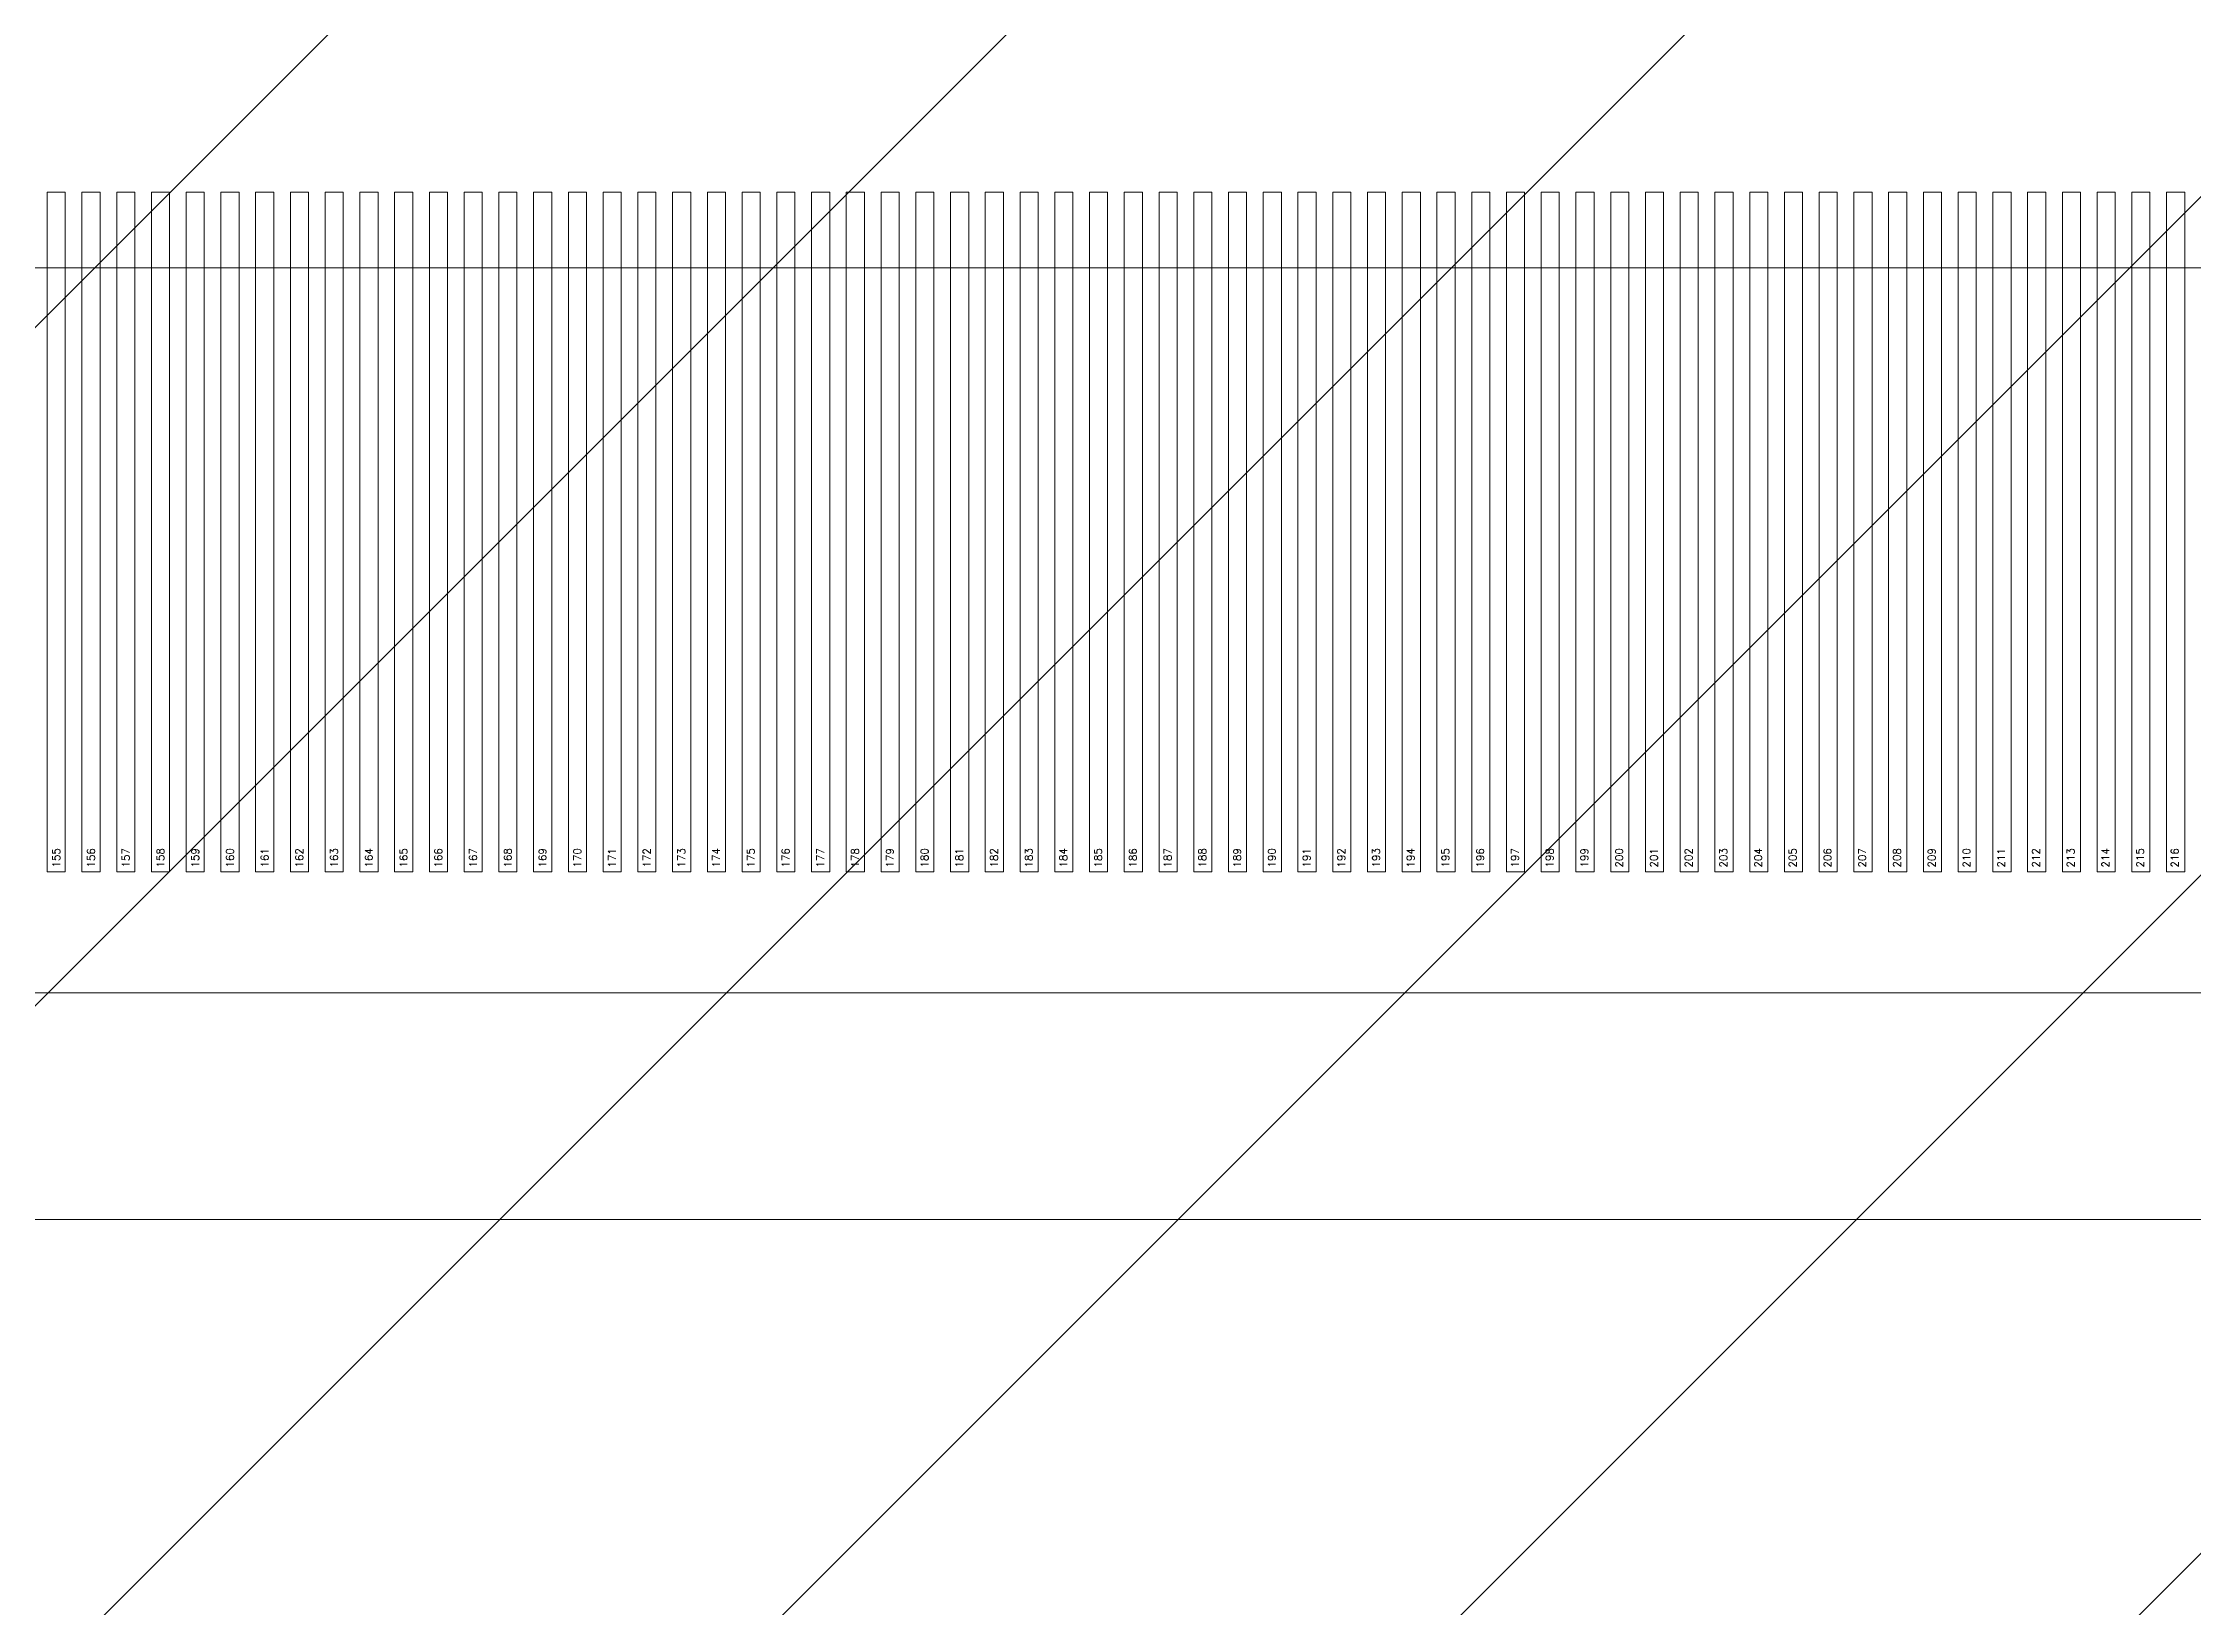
# Model space of a CAD drawing. Header units: millimetres. Extents: x 1845 to 2650, y -178 to 579.
# Drawn here: x 2454.342 to 2455.765, y 282.962 to 283.997 of the extents above; entities that cross this region are included whole.
import ezdxf
from ezdxf.enums import TextEntityAlignment as Align
from ezdxf.lldxf.tags import DXFTag

# ---------------------------------------------------------------- set-up
doc = ezdxf.new("R2010")
doc.units = ezdxf.units.MM
doc.layers.get('0').update_dxf_attribs({"lineweight": 5})
doc.layers.add('10 Pin_number', color=190, linetype='Continuous')
for name, color, linetype, lineweight in [('CG', 6, 'Continuous', 5), ('COF', 4, 'Continuous', 5), ('ITO', 2, 'Continuous', 5)]:
    doc.layers.add(name, color=color, linetype=linetype, lineweight=lineweight)
doc.styles.get("Standard").update_dxf_attribs({"font": 'txt', "bigfont": 'gbcbig.shx'})
tags = doc.linetypes.add('CENTER', pattern=[0.6, 0.375, -0.075, 0.075, -0.075]).pattern_tags.tags
tags[10:11] = [DXFTag(74, 4), DXFTag(75, 0), DXFTag(340, '0'), DXFTag(46, 1.0), DXFTag(50, 0.0), DXFTag(44, 0.0), DXFTag(45, 0.0)]
tags[8:9] = [DXFTag(74, 4), DXFTag(75, 0), DXFTag(340, '0'), DXFTag(46, 1.0), DXFTag(50, 0.0), DXFTag(44, 0.0), DXFTag(45, 0.0)]
tags[6:7] = [DXFTag(74, 4), DXFTag(75, 0), DXFTag(340, '0'), DXFTag(46, 1.0), DXFTag(50, 0.0), DXFTag(44, 0.0), DXFTag(45, 0.0)]
tags[4:5] = [DXFTag(74, 4), DXFTag(75, 0), DXFTag(340, '0'), DXFTag(46, 1.0), DXFTag(50, 0.0), DXFTag(44, 0.0), DXFTag(45, 0.0)]

# ---------------------------------------------------------------- blocks, each defined once
blk = doc.blocks.new('R196GRM-001-PNL-V01-A')
at = {"layer": 'ITO', "lineweight": 5}
blk.add_lwpolyline([(1189.8014, 2.4129), (1205.6714, 2.4129, -0.414214), (1214.2714, -6.1871), (1214.2714, -30.1971, -0.414214), (1205.6714, -38.7971), (1189.8014, -38.7971, -0.414214), (1181.2014, -30.1971), (1181.2014, -6.1871, -0.414214)], format="xyb", close=True, dxfattribs=at)
at = {"layer": 'ITO', "color": 255, "linetype": 'Continuous', "ltscale": 0.2}
for points in [[(1197.7419, -38.2671), (1197.7539, -38.2671), (1197.7539, -38.7171), (1197.7419, -38.7171)], [(1197.7649, -38.2671), (1197.7769, -38.2671), (1197.7769, -38.7171), (1197.7649, -38.7171)], [(1197.7879, -38.2671), (1197.7999, -38.2671), (1197.7999, -38.7171), (1197.7879, -38.7171)], [(1197.8109, -38.2671), (1197.8229, -38.2671), (1197.8229, -38.7171), (1197.8109, -38.7171)], [(1197.8339, -38.2671), (1197.8459, -38.2671), (1197.8459, -38.7171), (1197.8339, -38.7171)], [(1197.8569, -38.2671), (1197.8689, -38.2671), (1197.8689, -38.7171), (1197.8569, -38.7171)], [(1197.8799, -38.2671), (1197.8919, -38.2671), (1197.8919, -38.7171), (1197.8799, -38.7171)], [(1197.9029, -38.2671), (1197.9149, -38.2671), (1197.9149, -38.7171), (1197.9029, -38.7171)], [(1197.9259, -38.2671), (1197.9379, -38.2671), (1197.9379, -38.7171), (1197.9259, -38.7171)], [(1197.9489, -38.2671), (1197.9609, -38.2671), (1197.9609, -38.7171), (1197.9489, -38.7171)], [(1197.9719, -38.2671), (1197.9839, -38.2671), (1197.9839, -38.7171), (1197.9719, -38.7171)], [(1197.9949, -38.2671), (1198.0069, -38.2671), (1198.0069, -38.7171), (1197.9949, -38.7171)], [(1198.0179, -38.2671), (1198.0299, -38.2671), (1198.0299, -38.7171), (1198.0179, -38.7171)], [(1198.0409, -38.2671), (1198.0529, -38.2671), (1198.0529, -38.7171), (1198.0409, -38.7171)], [(1198.0639, -38.2671), (1198.0759, -38.2671), (1198.0759, -38.7171), (1198.0639, -38.7171)], [(1198.0869, -38.2671), (1198.0989, -38.2671), (1198.0989, -38.7171), (1198.0869, -38.7171)], [(1198.1099, -38.2671), (1198.1219, -38.2671), (1198.1219, -38.7171), (1198.1099, -38.7171)], [(1198.1329, -38.2671), (1198.1449, -38.2671), (1198.1449, -38.7171), (1198.1329, -38.7171)], [(1198.1559, -38.2671), (1198.1679, -38.2671), (1198.1679, -38.7171), (1198.1559, -38.7171)], [(1198.1789, -38.2671), (1198.1909, -38.2671), (1198.1909, -38.7171), (1198.1789, -38.7171)], [(1198.2019, -38.2671), (1198.2139, -38.2671), (1198.2139, -38.7171), (1198.2019, -38.7171)], [(1198.2249, -38.2671), (1198.2369, -38.2671), (1198.2369, -38.7171), (1198.2249, -38.7171)], [(1198.2479, -38.2671), (1198.2599, -38.2671), (1198.2599, -38.7171), (1198.2479, -38.7171)], [(1198.2709, -38.2671), (1198.2829, -38.2671), (1198.2829, -38.7171), (1198.2709, -38.7171)], [(1198.2939, -38.2671), (1198.3059, -38.2671), (1198.3059, -38.7171), (1198.2939, -38.7171)], [(1198.3169, -38.2671), (1198.3289, -38.2671), (1198.3289, -38.7171), (1198.3169, -38.7171)], [(1198.3399, -38.2671), (1198.3519, -38.2671), (1198.3519, -38.7171), (1198.3399, -38.7171)], [(1198.3629, -38.2671), (1198.3749, -38.2671), (1198.3749, -38.7171), (1198.3629, -38.7171)], [(1198.3859, -38.2671), (1198.3979, -38.2671), (1198.3979, -38.7171), (1198.3859, -38.7171)], [(1198.4089, -38.2671), (1198.4209, -38.2671), (1198.4209, -38.7171), (1198.4089, -38.7171)], [(1198.4319, -38.2671), (1198.4439, -38.2671), (1198.4439, -38.7171), (1198.4319, -38.7171)], [(1198.4549, -38.2671), (1198.4669, -38.2671), (1198.4669, -38.7171), (1198.4549, -38.7171)], [(1198.4779, -38.2671), (1198.4899, -38.2671), (1198.4899, -38.7171), (1198.4779, -38.7171)], [(1198.5009, -38.2671), (1198.5129, -38.2671), (1198.5129, -38.7171), (1198.5009, -38.7171)], [(1198.5239, -38.2671), (1198.5359, -38.2671), (1198.5359, -38.7171), (1198.5239, -38.7171)], [(1198.5469, -38.2671), (1198.5589, -38.2671), (1198.5589, -38.7171), (1198.5469, -38.7171)], [(1198.5699, -38.2671), (1198.5819, -38.2671), (1198.5819, -38.7171), (1198.5699, -38.7171)], [(1198.5929, -38.2671), (1198.6049, -38.2671), (1198.6049, -38.7171), (1198.5929, -38.7171)], [(1198.6159, -38.2671), (1198.6279, -38.2671), (1198.6279, -38.7171), (1198.6159, -38.7171)], [(1198.6389, -38.2671), (1198.6509, -38.2671), (1198.6509, -38.7171), (1198.6389, -38.7171)], [(1198.6619, -38.2671), (1198.6739, -38.2671), (1198.6739, -38.7171), (1198.6619, -38.7171)], [(1198.6849, -38.2671), (1198.6969, -38.2671), (1198.6969, -38.7171), (1198.6849, -38.7171)], [(1198.7079, -38.2671), (1198.7199, -38.2671), (1198.7199, -38.7171), (1198.7079, -38.7171)], [(1198.7309, -38.2671), (1198.7429, -38.2671), (1198.7429, -38.7171), (1198.7309, -38.7171)], [(1198.7539, -38.2671), (1198.7659, -38.2671), (1198.7659, -38.7171), (1198.7539, -38.7171)], [(1198.7769, -38.2671), (1198.7889, -38.2671), (1198.7889, -38.7171), (1198.7769, -38.7171)], [(1198.7999, -38.2671), (1198.8119, -38.2671), (1198.8119, -38.7171), (1198.7999, -38.7171)], [(1198.8229, -38.2671), (1198.8349, -38.2671), (1198.8349, -38.7171), (1198.8229, -38.7171)], [(1198.8459, -38.2671), (1198.8579, -38.2671), (1198.8579, -38.7171), (1198.8459, -38.7171)], [(1198.8689, -38.2671), (1198.8809, -38.2671), (1198.8809, -38.7171), (1198.8689, -38.7171)], [(1198.8919, -38.2671), (1198.9039, -38.2671), (1198.9039, -38.7171), (1198.8919, -38.7171)], [(1198.9149, -38.2671), (1198.9269, -38.2671), (1198.9269, -38.7171), (1198.9149, -38.7171)], [(1198.9379, -38.2671), (1198.9499, -38.2671), (1198.9499, -38.7171), (1198.9379, -38.7171)], [(1198.9609, -38.2671), (1198.9729, -38.2671), (1198.9729, -38.7171), (1198.9609, -38.7171)], [(1198.9839, -38.2671), (1198.9959, -38.2671), (1198.9959, -38.7171), (1198.9839, -38.7171)], [(1199.0069, -38.2671), (1199.0189, -38.2671), (1199.0189, -38.7171), (1199.0069, -38.7171)], [(1199.0299, -38.2671), (1199.0419, -38.2671), (1199.0419, -38.7171), (1199.0299, -38.7171)], [(1199.0529, -38.2671), (1199.0649, -38.2671), (1199.0649, -38.7171), (1199.0529, -38.7171)], [(1199.0759, -38.2671), (1199.0879, -38.2671), (1199.0879, -38.7171), (1199.0759, -38.7171)], [(1199.0989, -38.2671), (1199.1109, -38.2671), (1199.1109, -38.7171), (1199.0989, -38.7171)], [(1199.1219, -38.2671), (1199.1339, -38.2671), (1199.1339, -38.7171), (1199.1219, -38.7171)], [(1199.1449, -38.2671), (1199.1569, -38.2671), (1199.1569, -38.7171), (1199.1449, -38.7171)]]:
    blk.add_lwpolyline(points, close=True, dxfattribs=at)
at = {"layer": '10 Pin_number'}
for s, p in [('155', (1197.7479, -38.7078)), ('156', (1197.7709, -38.7078)), ('157', (1197.7939, -38.7078)), ('158', (1197.8169, -38.7078)), ('159', (1197.8399, -38.7078)), ('160', (1197.8629, -38.7078)), ('161', (1197.8859, -38.7078)), ('162', (1197.9088, -38.7078)), ('163', (1197.9318, -38.7078)), ('164', (1197.9548, -38.7078)), ('165', (1197.9778, -38.7078)), ('166', (1198.0008, -38.7078)), ('167', (1198.0238, -38.7078)), ('168', (1198.0468, -38.7078)), ('169', (1198.0698, -38.7078)), ('170', (1198.0928, -38.7078)), ('171', (1198.1158, -38.7078)), ('172', (1198.1388, -38.7078)), ('173', (1198.1617, -38.7078)), ('174', (1198.1847, -38.7078)), ('175', (1198.2077, -38.7078)), ('176', (1198.2307, -38.7078)), ('177', (1198.2537, -38.7078)), ('178', (1198.2767, -38.7078)), ('179', (1198.2997, -38.7078)), ('180', (1198.3227, -38.7078)), ('181', (1198.3457, -38.7078)), ('182', (1198.3687, -38.7078)), ('183', (1198.3917, -38.7078)), ('184', (1198.4146, -38.7078)), ('185', (1198.4376, -38.7078)), ('186', (1198.4606, -38.7078)), ('187', (1198.4836, -38.7078)), ('188', (1198.5066, -38.7078)), ('189', (1198.5296, -38.7078)), ('190', (1198.5526, -38.7078)), ('191', (1198.5756, -38.7078)), ('192', (1198.5986, -38.7078)), ('193', (1198.6216, -38.7078)), ('194', (1198.6445, -38.7078)), ('195', (1198.6675, -38.7078)), ('196', (1198.6905, -38.7078)), ('197', (1198.7135, -38.7078)), ('198', (1198.7365, -38.7078)), ('199', (1198.7595, -38.7078)), ('200', (1198.7825, -38.7078)), ('201', (1198.8055, -38.7078)), ('202', (1198.8285, -38.7078)), ('203', (1198.8515, -38.7078)), ('204', (1198.8745, -38.7078)), ('205', (1198.8974, -38.7078)), ('206', (1198.9204, -38.7078)), ('207', (1198.9434, -38.7078)), ('208', (1198.9664, -38.7078)), ('209', (1198.9894, -38.7078)), ('210', (1199.0124, -38.7078)), ('211', (1199.0354, -38.7078)), ('212', (1199.0584, -38.7078)), ('213', (1199.0814, -38.7078)), ('214', (1199.1044, -38.7078)), ('215', (1199.1274, -38.7078)), ('216', (1199.1503, -38.7078))]:
    blk.add_text(s, height=0.005, rotation=90, dxfattribs=at).set_placement(p, align=Align.MIDDLE_CENTER)
blk = doc.blocks.new('R196GRM-001-PNLA-V01-A')
at = {"layer": 'ITO', "linetype": 'CENTER', "lineweight": 5}
blk.add_blockref('R196GRM-001-PNL-V01-A', (488.7815, -123.8999), dxfattribs=at)
blk = doc.blocks.new('R196GRK-001-CVL-V01-A')
at = {"layer": 'CG', "linetype": 'Continuous'}
h = blk.add_hatch(dxfattribs=at)
h.set_pattern_fill('ANSI31', color=256, scale=0.1, style=0)
edge = h.paths.add_edge_path(flags=16)
edge.add_line((2173.2977, 305.6313), (2188.0627, 305.6313))
edge.add_arc((2188.0627, 297.2313), 8.4, 0, 90, ccw=False)
edge.add_line((2196.4627, 297.2313), (2196.4627, 274.3283))
edge.add_arc((2189.1627, 274.3283), 7.3, 270, 360, ccw=False)
edge.add_line((2189.1627, 267.0283), (2172.1977, 267.0283))
edge.add_arc((2172.1977, 274.3283), 7.3, 180, 270, ccw=False)
edge.add_line((2164.8977, 274.3283), (2164.8977, 297.2313))
edge.add_arc((2173.2977, 297.2313), 8.4, 90, 180, ccw=False)
edge = h.paths.add_edge_path()
edge.add_line((2163.0002, 298.0148), (2163.0002, 273.5448))
edge.add_arc((2172.8002, 273.5448), 9.8, 180, 270)
edge.add_line((2172.8002, 263.7448), (2188.5602, 263.7448))
edge.add_arc((2188.5602, 273.5448), 9.8, 270, 360)
edge.add_line((2198.3602, 273.5448), (2198.3602, 298.0148))
edge.add_arc((2188.5602, 298.0148), 9.8, 0, 90)
edge.add_line((2188.5602, 307.8148), (2172.8002, 307.8148))
edge.add_arc((2172.8002, 298.0148), 9.8, 90, 180)

msp = doc.modelspace()

# ---------------------------------------------------------------- linework, layer by layer
at = {"layer": 'COF', "linetype": 'Continuous'}
msp.add_lwpolyline([(2448.8942, 272.8331), (2459.7842, 272.8331, 0.414214), (2460.0842, 273.1331), (2460.0842, 275.2898, 0.267949), (2459.9842, 275.463), (2459.7893, 275.5756, -0.267949), (2459.6893, 275.7488), (2459.6893, 279.3393, 0.180243), (2459.6161, 279.5356), (2458.1487, 281.2314, -0.180243), (2458.0755, 281.4277), (2458.0755, 283.2485, -0.414214), (2458.1755, 283.3485), (2458.2478, 283.3485, 0.414214), (2458.3478, 283.4485), (2458.3478, 283.6485, 0.414214), (2458.1478, 283.8485), (2450.5308, 283.8485, 0.414214)], format="xyb", dxfattribs=at)
at = {"layer": 'COF', "color": 6, "linetype": 'Continuous'}
msp.add_lwpolyline([(2458.0755, 283.2185), (2450.6029, 283.2185)], dxfattribs=at)

# ---------------------------------------------------------------- block references
at = {"lineweight": 5}
msp.add_blockref('R196GRK-001-CVL-V01-A', (273.6591, 18.1946), dxfattribs=at)
at = {"layer": 'ITO', "lineweight": 5}
msp.add_blockref('R196GRM-001-PNLA-V01-A', (767.8214, 446.0655), dxfattribs=at)

doc.saveas('drawing.dxf')
